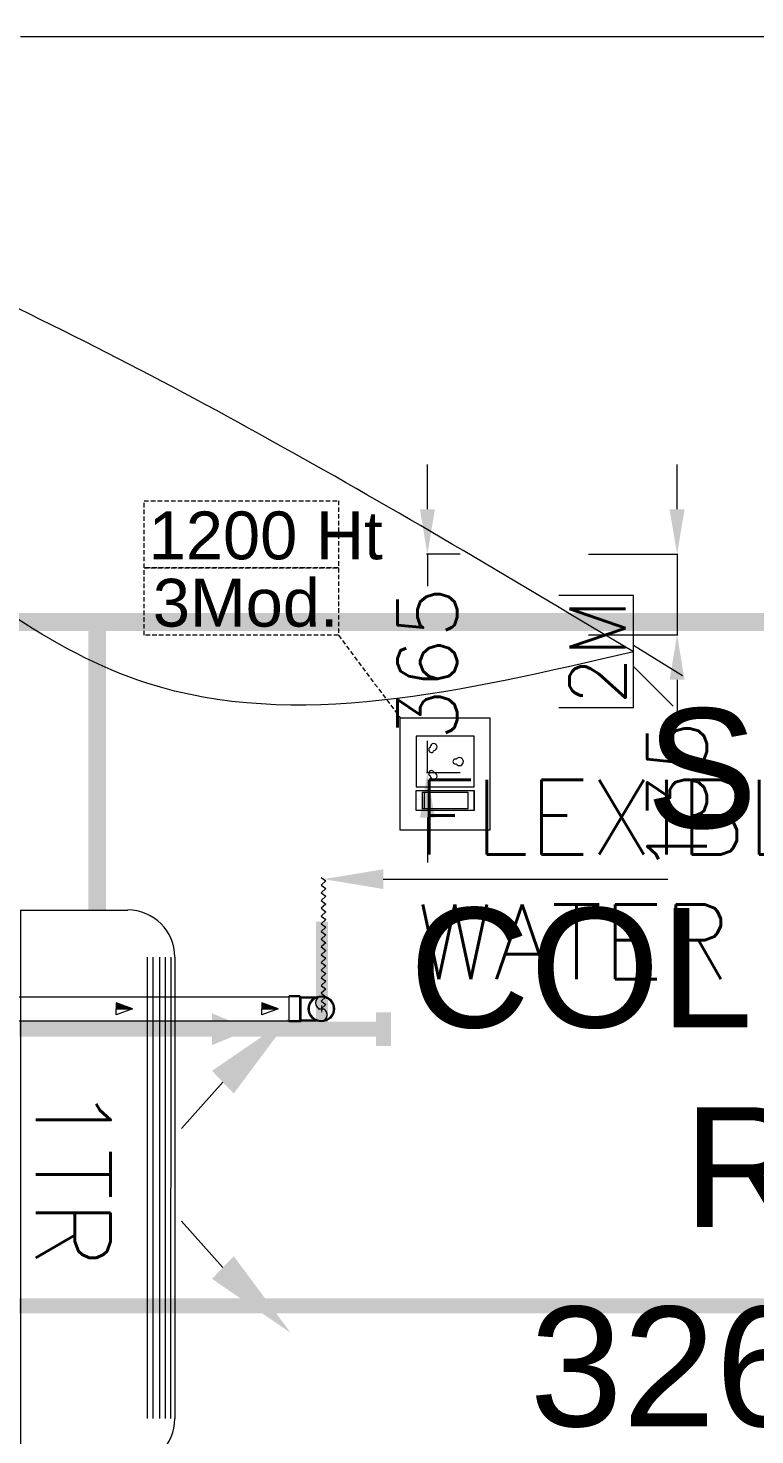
# Model space of a CAD drawing. Extents: x 3505867 to 4040009, y -660366 to -590408.
# Drawn here: x 3519477 to 3520692, y -598861 to -596509 of the extents above; entities that cross this region are included whole.
import ezdxf
from ezdxf import colors
from ezdxf.entities.mleader import LeaderData, LeaderLine
from ezdxf.math import Vec2, Vec3

# ---------------------------------------------------------------- set-up
doc = ezdxf.new("R2010")
doc.units = 0
doc.header["$LTSCALE"] = 6
doc.header["$MEASUREMENT"] = 0
for name, pattern in [('1', [0]), ('CENTER2', [1.125, 0.75, -0.125, 0.125, -0.125]), ('DASHED2', [0.375, 0.25, -0.125])]:
    doc.linetypes.add(name, pattern=pattern)
doc.layers.get('0').update_dxf_attribs({"linetype": 'CONTINUOUS', "lineweight": 0})
doc.layers.get('Defpoints').update_dxf_attribs({"linetype": 'CONTINUOUS', "lineweight": 0})
doc.layers.add('CFT_LOOPING', color=7, linetype='1', lineweight=0, true_color=0xd6d600)
doc.layers.add('ELE-LIGHTING WIRING', color=7, linetype='CONTINUOUS', lineweight=0, true_color=0x63d7b6)
for name, color, linetype, lineweight in [('DIM', 7, 'CONTINUOUS', 0), ('ELE- DBS', 1, 'CONTINUOUS', 0), ('ELE-1 NO 6-16A RAW POWER SOCKET', 1, 'CONTINUOUS', 0), ('ELE-2M RAW P.SB', 40, 'CONTINUOUS', 0), ('ELE-CABLE TRAY', 31, 'CONTINUOUS', 0), ('ELE. DB', 1, 'CONTINUOUS', 0), ('HVAC_HI_WALL_1TR', 1, 'CONTINUOUS', 0), ('M HVAC HIGH WALL UNIT', 3, 'CONTINUOUS', 0), ('MEP_HVAC_DRAIN_PIPE', 7, 'CONTINUOUS', 0), ('MEP_HVAC_TEXT', 7, 'CONTINUOUS', 0), ('PHE-SP', 1, 'CONTINUOUS', 0), ('phe-text', 1, 'CONTINUOUS', 0), ('PL- WASTE PIPE', 6, 'CONTINUOUS', 0), ('PL-SOFT  WATER SUPPLY PIPE', 162, 'CONTINUOUS', 0), ('PL-SOIL PIPE', 1, 'CONTINUOUS', 0), ('PL-WATER PIPING', 1, 'CONTINUOUS', 0), ('TEXT', 5, 'CONTINUOUS', 0), ('WALL', 10, 'CONTINUOUS', 0)]:
    doc.layers.add(name, color=color, linetype=linetype, lineweight=lineweight)
doc.layers.add('FA-LOOPING', color=200, linetype='CONTINUOUS')
doc.styles.add('ARIAL', font='arial.ttf')
doc.styles.add('ROMANS', font='romans.shx')
doc.styles.get("Standard").update_dxf_attribs({"font": 'SIMPLEX'})
doc.styles.add('VERDANA', font='verdana.ttf')
doc.dimstyles.new('AEPL1', dxfattribs={"dimtxt": 100, "dimasz": 75, "dimexe": 1.25, "dimexo": 50, "dimtad": 0, "dimdec": 0, "dimtxsty": 'ROMANS', "dimcen": 2.5, "dimclrd": 7, "dimclre": 7, "dimadec": 0, "dimazin": 0, "dimtfac": 1, "dimtdec": 0, "dimtmove": 0, "dimatfit": 3, "dimfxl": 1, "dimlwd": 0, "dimlwe": 0, "dimarcsym": 0})

# ---------------------------------------------------------------- blocks, each defined once
blk = doc.blocks.new('CIVIL IVF')
at = {"layer": 'WALL', "color": 8, "linetype": 'ByBlock'}
blk.add_line((-21065, 17415.2), (-24330, 17415.2), dxfattribs=at)
at = {"layer": 'DIM', "color": 8, "insert": (-22787.2, 15690.7), "char_height": 200, "width": 1980.803, "attachment_point": 5, "style": 'ARIAL'}
blk.add_mtext('SPERM COLLECTION ROOM 3265x3300', dxfattribs=at)
blk = doc.blocks.new('6-16A RAW POWER SOCKET 3M')
at = {"layer": 'ELE-1 NO 6-16A RAW POWER SOCKET', "lineweight": 0}
for p, q in [((0, 57.9), (72.3, 57.9)), ((0, 57.9), (72.3, 57.9)), ((0, 32.7), (0, 57.9)), ((0, 57.9), (0, 32.7)), ((7.9, 55.8), (64.4, 55.8)), ((7.9, 34.8), (7.9, 55.8)), ((61.9, 55.8), (61.9, 34.8)), ((64.4, 55.8), (64.4, 34.8)), ((72.3, 57.9), (72.3, 32.7)), ((72.3, 32.7), (0, 32.7)), ((0, 28.5), (0, -34.8)), ((72.3, 28.5), (0, 28.5)), ((64.4, 34.8), (7.9, 34.8)), ((72.3, -34.8), (72.3, 28.5)), ((0, -34.8), (72.3, -34.8))]:
    blk.add_line(p, q, dxfattribs=at)
blk.add_lwpolyline([(92, 82.1), (92, -57.5), (-19.7, -57.5), (-19.7, 82.1)], close=True, dxfattribs=at)
for centre, radius, start, end in [((50.3, 14.9), 4.24, 357.49, 264.7311), ((18.3, -3.1), 4.93, 37.1584, 322.8416), ((23.3, -3.1), 3.14, 251.4031, 108.5969), ((53.2, 11.6), 3.43, 194.9049, 67.3162), ((50.3, -21.2), 4.24, 95.2689, 2.51), ((53.2, -17.8), 3.43, 292.6838, 165.0951)]:
    blk.add_arc(centre, radius, start, end, dxfattribs=at)
blk = doc.blocks.new('*D451')
at = {"layer": 'Defpoints', "color": 0, "linetype": 'ByBlock', "transparency": 16777216}
for p in [(10155.5, 16315), (10260, 16315), (10260, 15949.5)]:
    blk.add_point(p, dxfattribs=at)
at = {"layer": 'ELE-CABLE TRAY', "color": 7, "linetype": 'ByBlock', "lineweight": 0, "transparency": 16777216}
for p, q in [((10155.5, 16390), (10155.5, 16465)), ((10210, 16315), (10154.2, 16315)), ((10155.5, 16315), (10155.5, 16261.4)), ((10155.5, 15949.5), (10155.5, 16003.1)), ((10210, 15949.5), (10154.2, 15949.5)), ((10155.5, 15874.5), (10155.5, 15799.5))]:
    blk.add_line(p, q, dxfattribs=at)
at = {"layer": 'ELE-CABLE TRAY', "color": 7, "linetype": 'ByBlock', "transparency": 16777216}
for points in [[(10143, 16390), (10168, 16390), (10155.5, 16315)], [(10168, 15874.5), (10143, 15874.5), (10155.5, 15949.5)]]:
    blk.add_solid(points, dxfattribs=at)
at = {"layer": 'ELE-CABLE TRAY', "color": 0, "linetype": 'ByBlock', "transparency": 16777216, "insert": (10155.5, 16132.2), "char_height": 100, "attachment_point": 5, "rotation": 90, "style": 'ROMANS'}
blk.add_mtext('365', dxfattribs=at)
blk = doc.blocks.new('A$C0B1B3CFA')
at = {"layer": 'PHE-SP'}
h = blk.add_hatch(color=7, dxfattribs=at)
h.dxf.hatch_style = 1
h.paths.add_polyline_path([(-0.0495, 0.0226), (-0.0495, 0), (0.0124, 0)])
at = {"layer": 'PHE-SP', "color": 7}
for points in [[(-0.0495, 0), (0.0124, 0), (-0.0495, 0.0226), (-0.0495, 0)], [(-0.0495, 0), (0.0124, 0), (-0.0495, -0.0226), (-0.0495, 0)]]:
    blk.add_lwpolyline(points, dxfattribs=at)
blk = doc.blocks.new('Z$W@#3BD47561')
at = {"layer": 'PHE-SP', "xscale": 49.00933755098914, "yscale": 49.00933755098914, "zscale": 49.00933755098914, "rotation": 270}
blk.add_blockref('A$C0B1B3CFA', (0, 0), dxfattribs=at)
blk = doc.blocks.new('Z$W@#4AA511D8')
at = {"layer": 'phe-text', "linetype": 'ByBlock', "lineweight": -2, "ltscale": 0.5, "xscale": 0.0244727334018079, "yscale": 0.0244727334018079, "zscale": 0.0244727334018079, "rotation": 270}
blk.add_blockref('Z$W@#3BD47561', (0.0148, 0), dxfattribs=at)
blk = doc.blocks.new('RISER UP 100')
at = {"color": 0, "linetype": 'Continuous'}
for p, q in [((-98.5, 60), (-148.5, 60)), ((-148.5, -60), (-148.5, 60)), ((-98.5, 60), (-93.5, 55)), ((-93.5, 55), (-24, 55)), ((-98.5, -60), (-148.5, -60)), ((-98.5, -60), (-93.5, -55)), ((-93.5, -55), (-24, -55))]:
    blk.add_line(p, q, dxfattribs=at)
at = {"color": 8, "linetype": 'Continuous', "lineweight": 0, "ltscale": 0.005}
for p, q in [((-98.5, 55), (-148.5, 55)), ((-98.5, -55), (-98.5, 55)), ((-98.5, 55), (-93.5, 50)), ((-93.5, -50), (-93.5, 50)), ((-93.5, 50), (-33.2, 50)), ((-98.5, -55), (-148.5, -55)), ((-98.5, -55), (-93.5, -50)), ((-93.5, -50), (-33.2, -50))]:
    blk.add_line(p, q, dxfattribs=at)
at = {"color": 8, "linetype": 'CENTER2', "lineweight": 0}
for p, q in [((-15, 0), (15, 0)), ((0, 15), (0, -15))]:
    blk.add_line(p, q, dxfattribs=at)
at = {"color": 0, "linetype": 'Continuous'}
blk.add_circle((0, 0), 60, dxfattribs=at)
at = {"color": 8, "linetype": 'Continuous', "lineweight": 0, "ltscale": 0.005}
blk.add_circle((0, 0), 55, dxfattribs=at)
at = {"color": 8, "linetype": 'Continuous', "lineweight": 0}
for centre, start, end in [((0, 27.5), 90, 270), ((0, -27.5), 270, 90)]:
    blk.add_arc(centre, 27.5, start, end, dxfattribs=at)
blk = doc.blocks.new('aa')
at = {"layer": 'PL- WASTE PIPE', "color": 4, "ltscale": 5}
for p, q in [((-2.731, 0.107), (-2.562, -0.107)), ((-2.562, -0.107), (-2.353, 0.107)), ((-2.353, 0.107), (-2.184, -0.107)), ((-2.184, -0.107), (-1.975, 0.107)), ((-1.975, 0.107), (-1.806, -0.107)), ((-1.806, -0.107), (-1.597, 0.107)), ((-1.597, 0.107), (-1.428, -0.107)), ((-1.428, -0.107), (-1.219, 0.107)), ((-1.219, 0.107), (-1.05, -0.107)), ((-1.05, -0.107), (-0.841, 0.107)), ((-0.841, 0.107), (-0.672, -0.107)), ((-0.672, -0.107), (-0.463, 0.107)), ((-0.463, 0.107), (-0.294, -0.107)), ((-0.294, -0.107), (-0.085, 0.107)), ((-0.085, 0.107), (0.085, -0.107)), ((0.085, -0.107), (0.294, 0.107)), ((0.294, 0.107), (0.463, -0.107)), ((0.463, -0.107), (0.672, 0.107)), ((0.672, 0.107), (0.841, -0.107)), ((0.841, -0.107), (1.05, 0.107)), ((1.05, 0.107), (1.219, -0.107)), ((1.219, -0.107), (1.428, 0.107)), ((1.428, 0.107), (1.597, -0.107)), ((1.597, -0.107), (1.806, 0.107)), ((1.806, 0.107), (1.975, -0.107)), ((1.975, -0.107), (2.184, 0.107)), ((2.184, 0.107), (2.353, -0.107)), ((2.353, -0.107), (2.562, 0.107)), ((2.562, 0.107), (2.731, -0.107)), ((2.731, -0.107), (2.94, 0.107)), ((2.94, 0.107), (3.109, -0.107)), ((3.109, -0.107), (3.318, 0.107)), ((3.318, 0.107), (3.487, -0.107)), ((3.487, -0.107), (3.696, 0.107))]:
    blk.add_line(p, q, dxfattribs=at)
blk = doc.blocks.new('2M SB')
at = {"layer": 'ELE-2M RAW P.SB'}
for p, q in [((-133.8, 160), (-69.3, 265.2)), ((-88.2, 160), (-3.4, 244.9)), ((-240, 160), (-240, 0)), ((0, 160), (-240, 160)), ((0, 160), (0, 0))]:
    blk.add_line(p, q, dxfattribs=at)
blk.add_text('2M', height=120, rotation=180, dxfattribs=at).set_placement((-6, 143))
blk = doc.blocks.new('*D528')
at = {"layer": 'Defpoints', "color": 0, "linetype": 'ByBlock', "transparency": 16777216}
for p in [(-17170, 16550.2), (-17170, 16415.2), (-16972, 16415.2)]:
    blk.add_point(p, dxfattribs=at)
at = {"layer": 'ELE-CABLE TRAY', "color": 7, "linetype": 'ByBlock', "lineweight": 0, "transparency": 16777216}
for p, q in [((-16972, 16625.2), (-16972, 16700.2)), ((-17120, 16550.2), (-16970.7, 16550.2)), ((-16972, 16550.2), (-16972, 16415.2)), ((-17120, 16415.2), (-16970.7, 16415.2)), ((-16972, 16340.2), (-16972, 16265.2))]:
    blk.add_line(p, q, dxfattribs=at)
at = {"layer": 'ELE-CABLE TRAY', "color": 7, "linetype": 'ByBlock', "transparency": 16777216}
for points in [[(-16984.5, 16625.2), (-16959.5, 16625.2), (-16972, 16550.2)], [(-16959.5, 16340.2), (-16984.5, 16340.2), (-16972, 16415.2)]]:
    blk.add_solid(points, dxfattribs=at)
at = {"layer": 'ELE-CABLE TRAY', "color": 0, "linetype": 'ByBlock', "transparency": 16777216, "insert": (-16972, 16143.1), "char_height": 100, "attachment_point": 5, "rotation": 90, "style": 'ROMANS'}
blk.add_mtext('135', dxfattribs=at)
blk = doc.blocks.new('DSFREWR')
at = {"layer": 'FA-LOOPING', "linetype": 'ByBlock', "const_width": 25}
blk.add_lwpolyline([(-13398.3, 16264.7), (-15987, 16264.7), (-15987, 15293.2), (-20907, 15293.2), (-20907, 13574.2), (-17185, 13574.2), (-17185, 11719.1), (-8068.5, 11719.1)], dxfattribs=at)
blk = doc.blocks.new('HI WALL SPLIT AC UNIT 1TR')
at = {"layer": 'M HVAC HIGH WALL UNIT', "color": 1, "lineweight": 5}
for p, q in [((1294404.3, -128752), (1294404.3, -129681)), ((1294404.3, -128752), (1294583.6, -128752)), ((1294662.3, -128830.7), (1294662.3, -129602.2)), ((1294404.3, -129681), (1294583.6, -129681))]:
    blk.add_line(p, q, dxfattribs=at)
at = {"layer": 'M HVAC HIGH WALL UNIT', "color": 8, "lineweight": 5}
for p, q in [((1294616.1, -128830.7), (1294616.1, -129602.2)), ((1294625.4, -128830.7), (1294625.4, -129602.2)), ((1294636.9, -128830.7), (1294636.9, -129602.2)), ((1294646.2, -128830.7), (1294646.2, -129602.2)), ((1294655.4, -128830.7), (1294655.4, -129602.2))]:
    blk.add_line(p, q, dxfattribs=at)
at = {"layer": 'M HVAC HIGH WALL UNIT', "color": 7, "lineweight": 5}
for p, q in [((1294742.7, -129039.8), (1294673.6, -129117.4)), ((1294742.7, -129349.7), (1294673.6, -129272.1))]:
    blk.add_line(p, q, dxfattribs=at)
at = {"layer": 'M HVAC HIGH WALL UNIT', "color": 1, "lineweight": 5}
for centre, start, end in [((1294583.6, -128830.7), 0, 90), ((1294583.6, -129602.2), 270, 0)]:
    blk.add_arc(centre, 78.8, start, end, dxfattribs=at)
at = {"layer": 'M HVAC HIGH WALL UNIT', "color": 7, "lineweight": 5}
for points in [[(1294760.9, -129058.7), (1294724.5, -129020.9), (1294856.2, -128930.6)], [(1294760.9, -129330.8), (1294724.5, -129368.6), (1294856.2, -129458.9)]]:
    blk.add_solid(points, dxfattribs=at)
blk = doc.blocks.new('SFDS')
at = {"layer": 'CFT_LOOPING', "color": 7, "linetype": 'DASHED2', "ltscale": 5}
blk.add_line((10006.6, 16179.4), (10110, 16041.2), dxfattribs=at)
at = {"layer": 'CFT_LOOPING', "color": 7, "linetype": 'DASHED2', "ltscale": 5, "elevation": 0}
for points in [[(9681.8, 16404.4), (10006.6, 16404.4), (10006.6, 16291.9), (9681.8, 16291.9)], [(9681.8, 16291.9), (10006.6, 16291.9), (10006.6, 16179.4), (9681.8, 16179.4)]]:
    blk.add_lwpolyline(points, close=True, dxfattribs=at)
at = {"layer": 'ELE-1 NO 6-16A RAW POWER SOCKET', "linetype": 'ByBlock', "xscale": 1.343246120226769, "yscale": 1.343246120226769, "zscale": 1.343246120226769, "rotation": 180}
blk.add_blockref('6-16A RAW POWER SOCKET 3M', (10233.6, 15964), dxfattribs=at)
at = {"layer": 'TEXT', "color": 7, "char_height": 80, "attachment_point": 1}
for s, insert, width in [('\\A1;{\\fArial|b0|i0|c0|p34;1200 Ht\\P}', (9689.3, 16386.3), 8957.987), ('\\A1;{\\fArial|b0|i0|c0|p34;3Mod.\\P}', (9696.3, 16273.8), 352.575)]:
    blk.add_mtext(s, dxfattribs=dict(at, insert=insert, width=width))
at = {"layer": 'ELE-CABLE TRAY', "color": 0, "linetype": 'ByBlock'}
dim = blk.add_linear_dim(base=(10155.4830455, 16315), p1=(10260, 15949.5), p2=(10260, 16315), angle=90, dimstyle='AEPL1', dxfattribs=at)
dim.commit()
dim.dimension.update_dxf_attribs({"geometry": '*D451', "text_midpoint": (10155.4830455, 16132.25)})
blk = doc.blocks.new('ETWER')
at = {"layer": 'PL- WASTE PIPE', "color": 4, "linetype": 'ByBlock', "lineweight": 0, "ltscale": 5}
for p, q in [((8579.9, 15574.8), (9924, 15574.8)), ((8579.9, 15534.8), (9924, 15534.8))]:
    blk.add_line(p, q, dxfattribs=at)
at = {"layer": 'PL-SOFT  WATER SUPPLY PIPE', "color": 3, "const_width": 25}
for points in [[(8160.3, 17431), (8160.3, 15520.7), (10082.2, 15520.7)], [(10082.2, 15492.4), (10082.2, 15548.9)]]:
    blk.add_lwpolyline(points, dxfattribs=at)
at = {"layer": 'PL-SOFT  WATER SUPPLY PIPE', "color": 5, "const_width": 20}
blk.add_lwpolyline([(9979, 15700.7), (9979, 15518.2)], dxfattribs=at)
at = {"layer": 'PL-WATER PIPING', "color": 61}
blk.add_lwpolyline([(9795, 15520.7, 53.3, 0, 0), (9859.8, 15520.7, 0, 0, 0)], format="xyseb", dxfattribs=at)
at = {"layer": 'PL- WASTE PIPE', "linetype": 'ByBlock', "xscale": -34.18592693661901, "yscale": 34.18592693661901, "zscale": 34.18592693661901, "rotation": 89.99999999999972}
blk.add_blockref('aa', (9981.7, 15681.2), dxfattribs=at)
at = {"layer": 'PL- WASTE PIPE', "color": 4, "linetype": 'ByBlock', "ltscale": 5, "xscale": 0.3637807491883915, "yscale": 0.3637807491883915, "zscale": 0.3637807487565851, "rotation": 359.9916092639283}
blk.add_blockref('RISER UP 100', (9978.1, 15554.8), dxfattribs=at)
at = {"layer": 'PL-SOIL PIPE', "color": 1, "linetype": 'Continuous', "xscale": 368.8935589147081, "yscale": 368.8935589147081, "zscale": 368.8935589147081, "rotation": 180.000000000573}
for p in [(9662.2, 15554.8), (9905.9, 15554.8)]:
    blk.add_blockref('Z$W@#4AA511D8', p, dxfattribs=at)
at = {"layer": 'PL- WASTE PIPE', "color": 4, "linetype": 'ByBlock', "lineweight": 0, "ltscale": 5, "insert": (10137.2, 15937.6), "char_height": 125, "width": 1524.025, "attachment_point": 1, "style": 'ROMANS'}
blk.add_mtext('FLEXIBLE WASTE WATER PIPE', dxfattribs=at)
at = {"layer": 'PL- WASTE PIPE', "color": 4, "linetype": 'ByBlock', "lineweight": 0, "ltscale": 5}
ml = blk.add_multileader_mtext('Standard', dxfattribs=at)
ml.set_content(' ', color=4)
ml.set_leader_properties()
ml.build(insert=Vec2(0, 0))
ml.multileader.update_dxf_attribs({"text_right_attachment_type": 6, "dogleg_length": 341.6, "arrow_head_size": 100})
ctx = ml.context
ctx.base_point, ctx.char_height, ctx.arrow_head_size, ctx.landing_gap_size, ctx.plane_origin = Vec3(10557.8, 15771.6), 100, 100, 50, Vec3(9562.6, 15771.6)
ctx.right_attachment = 6
notes = []
notes.append((ctx, [(0, (1, 1, 0), (10216.2, 15771.6), (1, 0), 341.6, [(0, [(9981.7, 15771.6)], 0, [])])]))
ctx.mtext.insert, ctx.mtext.flow_direction = Vec3(10607.8, 15831.6), 5
for ctx, leaders in notes:
    for number, flags, end, landing, length, lines in leaders:
        leader = LeaderData()
        leader.index, (leader.has_last_leader_line, leader.has_dogleg_vector, leader.attachment_direction) = number, flags
        leader.last_leader_point, leader.dogleg_vector, leader.dogleg_length = Vec3(end), Vec3(landing), length
        for number, points, colour, breaks in lines:
            line = LeaderLine()
            line.index, line.vertices, line.color, line.breaks = number, Vec3.list(points), colors.encode_raw_color(colour), breaks
            leader.lines.append(line)
        ctx.leaders.append(leader)
blk = doc.blocks.new('WETRWER')
at = {"layer": 'ELE-LIGHTING WIRING', "linetype": 'ByBlock'}
for points in [[(-17045, 16387), (-18203.5, 17021.4), (-19127, 17380.2)], [(-17045, 16387), (-17859, 16334.6), (-18310, 16615.2)]]:
    blk.add_spline(points, degree=3, dxfattribs=at)
at = {"layer": 'ELE-2M RAW P.SB', "color": 6, "xscale": 0.7812500000005363, "yscale": 0.7812500000005363, "zscale": 0.7812500000005363, "rotation": 269.9999999999998}
blk.add_blockref('2M SB', (-17170, 16293.3), dxfattribs=at)
at = {"layer": 'ELE-CABLE TRAY', "color": 0, "linetype": 'ByBlock'}
dim = blk.add_linear_dim(base=(-16972, 16415.2), p1=(-17170, 16550.2), p2=(-17170, 16415.2), angle=90, dimstyle='AEPL1', dxfattribs=at)
dim.commit()
dim.dimension.update_dxf_attribs({"geometry": '*D528', "text_midpoint": (-16972, 16143.1)})

msp = doc.modelspace()

# ---------------------------------------------------------------- linework, layer by layer
at = {"layer": 'MEP_HVAC_DRAIN_PIPE', "linetype": 'ByBlock', "const_width": 30}
for points in [[(3522953.5, -596621.8), (3522953.5, -597501.8), (3519051.3, -597501.8), (3519051.3, -597501.8)], [(3519592.2, -597983.3), (3519592.2, -597494.5)]]:
    msp.add_lwpolyline(points, dxfattribs=at)

# ---------------------------------------------------------------- block references
at = {"linetype": 'ByBlock'}
msp.add_blockref('CIVIL IVF', (3543794, -613938.4), dxfattribs=at)
at = {"layer": 'ELE- DBS', "color": 0, "linetype": 'ByBlock'}
msp.add_blockref('SFDS', (3509989, -613703.2), dxfattribs=at)
at = {"layer": 'ELE. DB', "color": 0, "linetype": 'ByBlock'}
msp.add_blockref('WETRWER', (3537534, -613938.4), dxfattribs=at)
at = {"layer": 'FA-LOOPING', "color": 0, "linetype": 'ByBlock'}
msp.add_blockref('DSFREWR', (3537534, -613938.4), dxfattribs=at)
at = {"layer": 'HVAC_HI_WALL_1TR', "rotation": 359.9935877762009}
msp.add_blockref('HI WALL SPLIT AC UNIT 1TR', (2225074.2, -469086.4), dxfattribs=at)
at = {"layer": 'PHE-SP', "color": 0, "linetype": 'ByBlock'}
msp.add_blockref('ETWER', (3509989, -613703.2), dxfattribs=at)

# ---------------------------------------------------------------- texts
at = {"layer": 'MEP_HVAC_TEXT', "color": 0, "insert": (3519614.6, -598275.2), "char_height": 125, "attachment_point": 1, "rotation": 270.0069, "style": 'VERDANA'}
msp.add_mtext_dynamic_manual_height_columns('{\\Fromans|c0;\\C256;1TR}', width=1718.699, gutter_width=750, heights=[0], dxfattribs=at)

doc.saveas('drawing.dxf')
